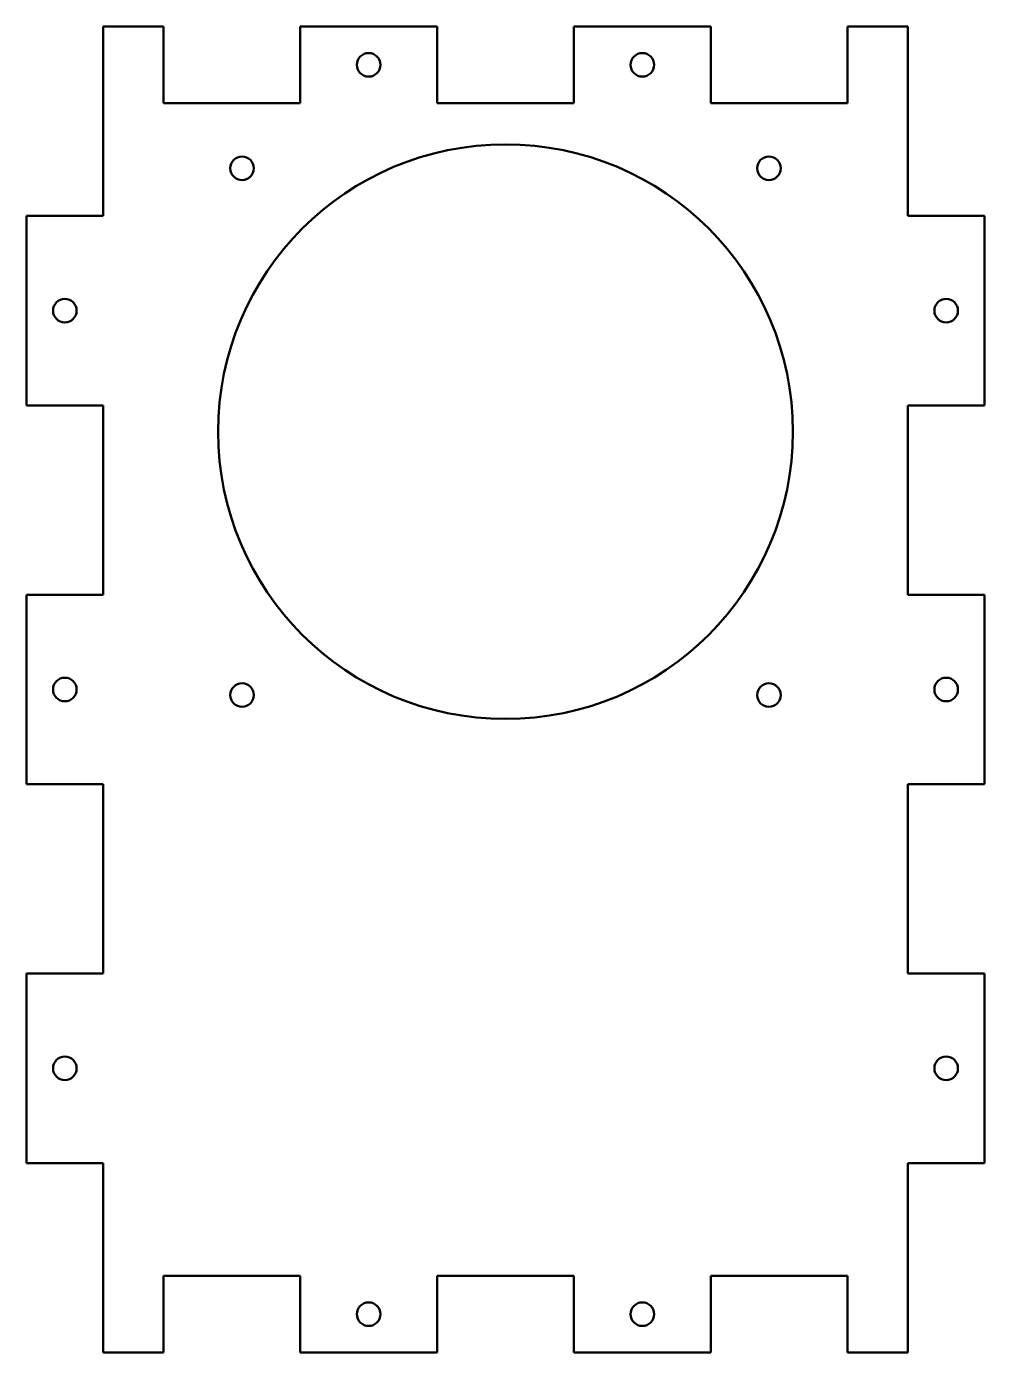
# Model space of a CAD drawing. Header units: millimetres. Extents: x 151 to 281, y 78 to 258.
import ezdxf

# ---------------------------------------------------------------- set-up
doc = ezdxf.new("R2010")
doc.units = ezdxf.units.MM
doc.header["$LTSCALE"] = 0.75
doc.layers.add('Visible', color=7, linetype='Continuous', lineweight=50)

msp = doc.modelspace()

# ---------------------------------------------------------------- linework, layer by layer
at = {"layer": 'Visible'}
for p, q in [((161.312934, 257.747715), (161.312934, 232.033429)), ((169.484362, 257.747715), (161.312934, 257.747715)), ((169.484362, 247.347715), (169.484362, 257.747715)), ((188.055791, 257.747715), (188.055791, 247.347715)), ((206.627219, 257.747715), (188.055791, 257.747715)), ((206.627219, 247.347715), (206.627219, 257.747715)), ((225.198648, 257.747715), (225.198648, 247.347715)), ((243.770076, 257.747715), (225.198648, 257.747715)), ((243.770076, 247.347715), (243.770076, 257.747715)), ((262.341505, 257.747715), (262.341505, 247.347715)), ((270.512934, 257.747715), (262.341505, 257.747715)), ((270.512934, 232.033429), (270.512934, 257.747715)), ((188.055791, 247.347715), (169.484362, 247.347715)), ((225.198648, 247.347715), (206.627219, 247.347715)), ((262.341505, 247.347715), (243.770076, 247.347715)), ((150.912934, 232.033429), (150.912934, 206.319144)), ((161.312934, 232.033429), (150.912934, 232.033429)), ((280.912934, 232.033429), (270.512934, 232.033429)), ((280.912934, 206.319144), (280.912934, 232.033429)), ((150.912934, 206.319144), (161.312934, 206.319144)), ((161.312934, 206.319144), (161.312934, 180.604858)), ((270.512934, 206.319144), (280.912934, 206.319144)), ((270.512934, 180.604858), (270.512934, 206.319144)), ((150.912934, 180.604858), (150.912934, 154.890572)), ((161.312934, 180.604858), (150.912934, 180.604858)), ((280.912934, 180.604858), (270.512934, 180.604858)), ((280.912934, 154.890572), (280.912934, 180.604858)), ((150.912934, 154.890572), (161.312934, 154.890572)), ((161.312934, 154.890572), (161.312934, 129.176287)), ((270.512934, 154.890572), (280.912934, 154.890572)), ((270.512934, 129.176287), (270.512934, 154.890572)), ((150.912934, 129.176287), (150.912934, 103.462001)), ((161.312934, 129.176287), (150.912934, 129.176287)), ((280.912934, 129.176287), (270.512934, 129.176287)), ((280.912934, 103.462001), (280.912934, 129.176287)), ((150.912934, 103.462001), (161.312934, 103.462001)), ((161.312934, 103.462001), (161.312934, 77.747715)), ((270.512934, 103.462001), (280.912934, 103.462001)), ((270.512934, 77.747715), (270.512934, 103.462001)), ((169.484362, 88.147715), (188.055791, 88.147715)), ((169.484362, 77.747715), (169.484362, 88.147715)), ((188.055791, 88.147715), (188.055791, 77.747715)), ((206.627219, 88.147715), (225.198648, 88.147715)), ((206.627219, 77.747715), (206.627219, 88.147715)), ((225.198648, 88.147715), (225.198648, 77.747715)), ((243.770076, 88.147715), (262.341505, 88.147715)), ((243.770076, 77.747715), (243.770076, 88.147715)), ((262.341505, 88.147715), (262.341505, 77.747715)), ((161.312934, 77.747715), (169.484362, 77.747715)), ((188.055791, 77.747715), (206.627219, 77.747715)), ((225.198648, 77.747715), (243.770076, 77.747715)), ((262.341505, 77.747715), (270.512934, 77.747715))]:
    msp.add_line(p, q, dxfattribs=at)
at = {"layer": 'Visible', "extrusion": (0, 0, -1)}
for centre, radius in [((-197.341505, 252.547715), 1.6), ((-234.484362, 252.547715), 1.6), ((-215.912934, 202.747715), 39), ((-180.162934, 238.497715), 1.6), ((-251.662934, 238.497715), 1.6), ((-156.112934, 219.176287), 1.6), ((-275.712934, 219.176287), 1.6), ((-156.112934, 167.747715), 1.6), ((-275.712934, 167.747715), 1.6), ((-180.162934, 166.997715), 1.6), ((-251.662934, 166.997715), 1.6), ((-156.112934, 116.321262), 1.6), ((-275.712934, 116.321262), 1.6), ((-197.341505, 82.947715), 1.6), ((-234.484362, 82.947715), 1.6)]:
    msp.add_circle(centre, radius, dxfattribs=at)

doc.saveas('drawing.dxf')
